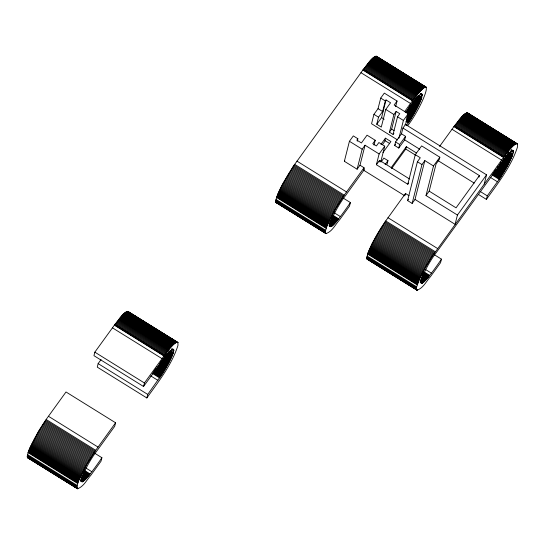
<?xml version="1.0" encoding="UTF-8"?>
<svg xmlns="http://www.w3.org/2000/svg" width="545" height="545" viewBox="0 0 545 545"><rect width="100%" height="100%" fill="white"/><g stroke="black" fill="none" stroke-linecap="round" stroke-linejoin="round"><path stroke-width="0.82" d="M101.901 457.711L101.009 461.24L90.886 475.22C86.791 479.743 83.542 486.957 77.404 488.722L27.679 457.82L27.277 456.962L28.047 452.636L29.975 447.649L38.777 430.945L46.134 419.48L66.006 391.971L115.595 422.791L114.702 426.299L97.112 450.599C82.554 469.272 68.881 506.114 101.901 457.711L94.714 453.242M77.404 488.722L76.913 488.013L76.94 486.215L78.46 481.133L86.771 464.476L95.722 450.299L115.595 422.791M101.057 359.584L98.148 363.604L97.255 367.132L146.843 397.952L147.736 394.423L163.064 372.732L168.541 363.365L172.377 355.32L173.746 350.762L173.678 349.543L173.106 349.1L170.278 350.864L165.728 356.001L143.539 386.494L93.951 355.674L94.837 352.159L115.124 324.146C118.612 320.957 123.245 310.725 128.47 311.931M343.227 198.101L350.408 202.563L349.515 206.092L339.392 220.071C335.298 224.601 332.055 231.809 325.917 233.573L276.192 202.672L275.763 201.561L276.015 199.436L278.182 193.203L282.296 184.653L293.496 166.021L363.631 69.004C366.628 66.381 372.569 54.595 377.045 56.987M325.917 233.573L325.42 232.865L325.447 231.073L326.973 225.991L335.284 209.328L344.236 195.158L364.033 167.737L359.993 165.23L365.055 145.222L379.109 153.963L376.384 164.726L407.796 184.251L408.702 182.997M434.27 254.685L441.457 259.147L440.564 262.683L430.441 276.662C426.347 281.186 423.097 288.4 416.959 290.165L367.235 259.257L366.812 258.146L368.195 252.369L372.051 243.744L377.794 233.294L384.538 222.605L405.494 193.502L409.05 195.716M404.99 124.321L406.427 125.221C417.497 112.222 435.544 70.271 405.821 112.338M416.959 290.165L416.4 288.966L416.653 286.84L419.766 278.461L425.311 267.704L432.403 256.027L503.703 157.192C504.759 155.945 518.656 136.1 517.491 147.007C511.176 166.47 498.123 182.977 486.399 199.395L478.496 194.483M486.399 199.395L487.291 195.866L500.051 178.12L507.749 165.448L512.457 155.38L513.322 151.946L512.906 150.604L511.823 150.788L509.834 152.3L504.472 158.479L436.668 252.042C422.109 270.715 408.437 307.557 441.457 259.147M143.539 386.494L144.425 382.978L164.147 355.749C165.203 354.502 179.101 334.657 177.936 345.564C171.62 365.034 158.568 381.534 146.843 397.952M359.993 165.23L357.111 169.209L344.365 161.286L349.427 141.284L353.317 135.909L357.867 138.737L357.254 141.182M357.111 169.209L362.173 149.207L365.055 145.222M395.643 106.636L397.06 101.036L384.314 93.113L380.717 98.086L378.032 108.68L373.938 114.334L371.554 123.742L397.625 139.976M404.894 195.859L363.44 170.095L364.033 167.737M378.032 108.68L382.631 111.541L385.315 100.948L386.037 99.953L390.581 102.787L385.758 109.436L381.289 127.087L376.745 124.253L378.53 117.195L383.353 110.546M374.02 145.093L375.239 140.276L367.044 135.18L361.41 142.96L356.859 140.133L357.867 138.737M376.745 124.253L381.568 117.604L386.037 99.953M379.143 161.981L379.558 160.346L409.54 178.985M382.971 152.525L390.908 141.571L385.451 138.171L384.852 140.521L389.634 143.499M380.785 161.831L384.743 146.183L378.884 142.538L376.418 145.937L372.78 143.676L375.239 140.276M389.437 132.162L393.906 114.511L396.133 111.439L399.778 113.694L397.543 116.773L393.074 134.424L389.437 132.162L391.664 129.083L396.133 111.439M387.086 164.168L387.979 160.639L383.884 158.091L381.05 162.001M401.467 133.804L405.569 136.352L404.676 139.881L398.763 148.042L394.669 145.501L395.561 141.966L401.467 133.804L402.925 128.055L405.521 124.471L408.232 113.748L394.178 105.015L397.06 101.036M398.879 138.301L403.402 120.418L408.232 113.748M398.763 148.042L399.655 144.514L405.569 136.352M391.576 168.609L405.746 149.051L406.345 146.694L416.312 152.893M405.092 195.076L405.494 193.502M407.796 184.251L415.283 154.657L421.632 145.897L439.842 157.212L439.243 159.569L436.075 163.95L429.188 191.138L426.02 195.519L457.432 215.043L455.082 224.322L415.018 199.429L424.848 160.598L433.493 165.973L426.02 195.519M415.018 199.429L412.136 203.408L407.585 200.58L417.409 161.749L420.29 157.771L415.283 154.657M412.136 203.408L421.959 164.576L424.848 160.598M479.014 177.132L479.402 175.585L402.925 128.055M484.205 184.115L486.549 174.836L405.521 124.471M364.203 169.788L345.625 195.457C331.06 214.131 317.388 250.972 350.408 202.563M407.817 125.52C423.812 104.831 441.348 59.078 404.588 111.745M344.365 161.286L344.774 160.72M380.982 144.336L385.451 138.171M363.44 170.095L364.387 168.786M382.536 144.486L385.506 140.378M393.074 134.424L393.967 133.191M379.109 153.963L384.743 146.183M376.384 164.726L379.558 160.346M394.669 145.501L395.581 144.227M385.097 164.617L387.979 160.639M391.194 167.608L406.345 146.694M439.583 146.435L454.68 125.588C457.677 122.966 463.618 111.187 468.087 113.571M407.585 200.58L408.546 199.252M433.493 165.973L439.842 157.212M479.402 175.585L456.049 207.836L429.188 191.138M457.432 215.043L486.549 174.836M277.051 202.794L276.192 202.672M368.1 259.379L367.235 259.257M28.538 457.936L27.679 457.82M391.664 129.083L394.096 130.589M376.391 56.224L426.388 87.295M467.44 112.808L517.437 143.88M376.22 56.203L426.49 87.438M467.269 112.788L517.539 144.023M376.03 56.21L426.572 87.609M467.079 112.795L517.614 144.193M375.825 56.244L425.911 87.364M466.867 112.829L516.462 143.648M375.6 56.305L425.958 87.588M466.643 112.89L516.231 143.71M375.355 56.401L424.943 87.22M466.404 112.985L515.992 143.805M375.096 56.523L424.684 87.343M466.145 113.108L515.733 143.928M374.817 56.68L424.412 87.5M465.866 113.265L515.454 144.084M374.524 56.857L424.119 87.677M465.573 113.449L515.161 144.268M374.217 57.068L423.806 87.888M465.267 113.653L514.855 144.48M373.89 57.307L423.485 88.127M464.94 113.898L514.528 144.718M373.557 57.579L423.145 88.399M464.599 114.164L514.187 144.984M373.196 57.872L422.791 88.692M464.245 114.457L513.833 145.277M372.828 58.199L422.416 89.019M463.877 114.784L513.465 145.604M372.446 58.547L422.034 89.366M463.495 115.138L513.083 145.958M372.051 58.928L421.639 89.748M463.093 115.513L512.682 146.333M371.635 59.33L421.224 90.15M462.685 115.921L512.273 146.741M371.213 59.766L420.801 90.586M462.262 116.351L511.85 147.17M370.777 60.223L420.365 91.042M461.826 116.807L511.414 147.627M370.328 60.706L419.916 91.526M461.377 117.291L510.965 148.111M369.864 61.21L419.459 92.03M460.913 117.795L510.502 148.615M420.692 93.379L422.13 94.271M511.735 149.964L513.172 150.856M420.747 93.502L422.184 94.401M511.796 150.093L513.233 150.985M369.394 61.742L418.982 92.561M420.794 93.651L422.232 94.551M460.443 118.326L510.031 149.146M511.844 150.243L513.281 151.135M420.829 93.829L422.266 94.721M511.156 149.964L513.315 151.306M420.849 94.019L422.286 94.912M511.176 150.161L513.329 151.496M420.849 94.23L422.286 95.123M511.176 150.372L513.336 151.714M420.12 94.019L422.28 95.361M511.169 150.604L513.322 151.946M368.917 62.3L418.506 93.12M459.96 118.885L509.548 149.705M420.1 94.278L422.252 95.613M511.142 150.863L513.301 152.205M368.42 62.879L418.015 93.699M459.469 119.464L509.057 150.284M367.923 63.479L417.511 94.299M458.965 120.064L508.56 150.883M419.044 95.409L421.919 97.194M510.093 151.994L512.968 153.779M367.412 64.099L417 94.919M458.454 120.683L508.049 151.503M418.097 95.729L421.694 97.957M509.146 152.314L512.736 154.548M417.961 96.138L421.558 98.366M509.01 152.723L512.6 154.957M366.894 64.746L416.482 95.566M457.936 121.331L507.524 152.15M417.817 96.56L421.408 98.795M508.144 152.702L512.457 155.38M416.932 96.56L421.244 99.238M507.981 153.145L512.293 155.822M366.363 65.407L415.951 96.227M457.412 121.991L507 152.811M417.477 97.466L421.074 99.701M507.804 153.608L512.116 156.286M416.571 97.494L420.883 100.178M507.62 154.085L511.932 156.762M365.831 66.095L415.419 96.915M456.873 122.68L506.469 153.499M416.373 97.991L420.685 100.668M507.422 154.576L511.728 157.253M365.286 66.797L414.881 97.616M456.335 123.381L505.923 154.201M416.162 98.495L420.474 101.172M507.204 155.08L511.517 157.764M415.215 98.57L420.25 101.697M506.264 155.155L511.292 158.282M364.741 67.519L414.329 98.338M455.79 124.103L505.379 154.923M414.977 99.108L420.011 102.235M506.026 155.693L511.06 158.82M364.189 68.254L413.778 99.074M414.731 99.653L419.759 102.78M455.239 124.839L504.827 155.659M505.78 156.238L510.808 159.365M414.473 100.219L419.5 103.346M505.522 156.803L510.549 159.93M363.631 69.004L413.219 99.837M454.68 125.588L504.268 156.422M414.2 100.791L419.234 103.918M505.249 157.376L510.277 160.502M363.352 69.392L412.94 100.219M454.401 125.977L503.989 156.803M363.072 69.78L412.66 100.6M413.199 100.927L418.948 104.504M454.114 126.365L503.703 157.192M504.963 157.961L509.997 161.088M362.881 70.039L412.476 100.859M453.931 126.624L503.519 157.444M412.906 101.527L418.655 105.096M503.955 158.111L509.704 161.681M412.606 102.133L418.356 105.703M503.655 158.718L509.405 162.287M412.293 102.746L418.042 106.316M503.342 159.331L509.091 162.907M411.972 103.373L417.722 106.943M503.021 159.958L508.771 163.527M411.639 104.006L417.388 107.576M502.688 160.591L508.437 164.161M360.96 72.689L410.555 103.509M452.009 129.274L501.598 160.094M410.583 104.197L417.048 108.217M502.347 161.231L508.097 164.801M410.95 105.294L416.7 108.864M502 161.879L507.749 165.448M409.874 105.498L416.346 109.518M500.923 162.083L507.395 166.102M409.513 106.159L415.978 110.179M500.562 162.744L507.027 166.763M409.86 107.27L415.61 110.839M500.903 163.854L506.652 167.431M408.764 107.488L415.229 111.514M499.806 164.079L506.278 168.098M408.375 108.162L414.847 112.181M499.424 164.747L505.889 168.766M407.987 108.837L414.452 112.856M499.029 165.421L505.501 169.441M407.585 109.511L414.057 113.53M498.634 166.096L505.106 170.122M407.183 110.192L413.655 114.212M497.51 166.327L504.697 170.796M406.774 110.867L413.246 114.886M497.108 167.008L504.295 171.477M406.366 111.548L412.831 115.567M497.415 168.133L503.88 172.152M405.95 112.222L412.415 116.242M496.999 168.807L503.464 172.826M407.687 114.239L412 116.916M496.577 169.481L503.049 173.501M380.717 98.086L385.315 100.948M407.265 114.913L411.577 117.591M495.439 169.713L502.626 174.175M407.558 116.024L411.148 118.258M495.01 170.381L502.197 174.843M407.129 116.691L410.726 118.926M494.581 171.048L501.768 175.51M406.699 117.352L410.296 119.587M494.874 172.152L501.339 176.171M406.992 118.456L409.867 120.241M493.722 172.363L500.909 176.832M406.556 119.103L409.431 120.895M493.293 173.01L500.48 177.479M406.127 119.75L409.002 121.535M492.864 173.657L500.051 178.12M406.413 120.833L408.573 122.169M492.428 174.291L499.615 178.76M405.984 121.46L408.137 122.802M491.999 174.918L499.186 179.387M385.758 109.436L393.906 114.511M397.543 116.773L403.402 120.418M490.289 177.336L497.476 181.805M381.568 117.604L384.171 119.226M373.938 114.334L378.53 117.195M404.676 139.881L419.786 149.275M437.737 160.434L474.198 183.093M480.104 191.397L487.291 195.866M395.561 141.966L399.655 144.514M405.746 149.051L415.719 155.243M417.409 161.749L421.959 164.576M349.427 141.284L362.173 149.207M296.923 161.109L346.518 191.929M387.972 217.693L437.56 248.513M294.647 164.338L344.236 195.158M385.69 220.923L435.285 251.742M294.068 165.176L343.657 195.996M385.117 221.761L434.706 252.58M293.496 166.021L343.084 196.84M384.538 222.605L434.133 253.432M292.917 166.879L342.505 197.699M383.966 223.464L433.554 254.29M292.345 167.751L341.933 198.571M383.387 224.336L432.975 255.155M291.766 168.623L341.354 199.443M382.815 225.208L432.403 256.027M291.194 169.509L340.782 200.328M382.243 226.093L431.831 256.913M290.621 170.394L340.216 201.214M381.67 226.979L431.258 257.799M290.056 171.287L339.644 202.106M381.105 227.878L430.693 258.698M289.49 172.186L339.085 203.006M380.539 228.771L430.128 259.59M288.932 173.085L338.52 203.912M379.981 229.677L429.569 260.496M288.38 173.991L337.968 204.811M379.422 230.576L429.017 261.396M287.828 174.897L337.416 205.717M378.877 231.482L428.465 262.302M287.283 175.803L336.871 206.623M378.332 232.388L427.92 263.208M286.745 176.703L336.333 207.522M377.794 233.294L427.382 264.114M286.214 177.609L335.809 208.428M377.263 234.193L426.851 265.013M285.696 178.508L335.284 209.328M376.738 235.093L426.333 265.912M285.178 179.407L334.766 210.227M376.227 235.992L425.815 266.812M284.674 180.3L334.262 211.119M375.723 236.884L425.311 267.704M284.177 181.185L333.765 212.005M375.226 237.77L424.814 268.59M334.535 212.972L340.284 216.542M425.584 269.557L431.333 273.127M283.693 182.064L333.281 212.884M374.735 238.649L424.33 269.468M283.216 182.936L332.804 213.756M374.258 239.521L423.853 270.34M282.746 183.801L332.341 214.621M373.795 240.386L423.383 271.206M333.595 215.657L338.622 218.783M424.637 272.241L429.671 275.368M282.296 184.653L331.885 215.473M332.47 215.731L338.22 219.308M373.345 241.244L422.934 272.064M423.513 272.323L429.262 275.893M332.784 216.692L337.818 219.819M423.833 273.277L428.867 276.404M281.854 185.498L331.442 216.317M372.903 242.089L422.491 272.909M332.396 217.189L337.423 220.316M423.438 273.774L428.472 276.901M332 217.673L337.035 220.8M423.049 274.258L428.084 277.385M281.424 186.335L331.013 217.155M372.473 242.92L422.062 273.74M331.619 218.143L336.653 221.27M422.668 274.728L427.696 277.855M281.009 187.153L330.597 217.98M372.051 243.744L421.646 274.564M331.966 219.035L336.279 221.72M422.293 275.177L427.321 278.304M331.598 219.472L335.911 222.149M421.925 275.606L426.953 278.733M280.6 187.964L330.195 218.783M371.649 244.548L421.237 275.375M331.237 219.887L335.55 222.564M422.28 276.472L426.592 279.149M280.212 188.761L329.8 219.581M330.883 220.282L335.195 222.966M371.261 245.345L420.849 276.165M421.925 276.874L426.238 279.551M330.536 220.664L334.848 223.348M421.585 277.248L425.897 279.932M279.837 189.544L329.425 220.364M370.886 246.129L420.474 276.949M330.202 221.025L334.514 223.709M421.244 277.609L425.556 280.293M330.59 221.815L334.187 224.049M421.639 278.4L425.229 280.634M279.476 190.307L329.064 221.127M370.525 246.892L420.113 277.712M330.277 222.135L333.867 224.37M421.319 278.727L424.916 280.961M329.963 222.442L333.56 224.676M421.012 279.026L424.609 281.261M279.129 191.057L328.717 221.876M370.178 247.641L419.766 278.461M329.671 222.728L333.261 224.956M420.713 279.312L424.31 281.547M330.1 223.436L332.975 225.221M421.149 280.021L424.024 281.806M278.795 191.792L328.39 222.612M369.844 248.377L419.432 279.197M329.82 223.675L332.695 225.466M420.869 280.266L423.744 282.051M329.555 223.9L332.43 225.684M420.604 280.484L423.479 282.276M278.481 192.501L328.07 223.327M329.303 224.104L332.178 225.889M369.53 249.092L419.119 279.912M420.352 280.689L423.227 282.474M329.779 224.724L331.932 226.066M420.822 281.315L422.981 282.651M329.548 224.887L331.701 226.223M420.597 281.472L422.75 282.814M278.182 193.203L327.77 224.022M329.33 225.024L331.483 226.359M369.231 249.787L418.819 280.607M420.372 281.608L422.532 282.95M329.119 225.133L331.278 226.475M420.168 281.724L422.32 283.059M329.643 225.678L331.081 226.57M420.692 282.262L422.13 283.155M329.466 225.746L330.904 226.638M420.508 282.33L421.946 283.223M277.896 193.877L327.491 224.697M329.296 225.793L330.733 226.686M368.945 250.462L418.533 281.281M420.345 282.378L421.782 283.271M329.139 225.821L330.577 226.713M420.188 282.405L421.626 283.298M277.63 194.531L327.225 225.351M368.679 251.122L418.267 281.942M277.385 195.171L326.973 225.991M368.427 251.756L418.015 282.576M277.146 195.784L326.741 226.604M368.195 252.369L417.783 283.189M276.935 196.377L326.523 227.197M367.977 252.962L417.572 283.781M276.737 196.949L326.326 227.769M367.78 253.534L417.375 284.354M276.553 197.494L326.142 228.314M367.603 254.079L417.191 284.899M276.015 199.436L325.603 230.256M367.064 256.021L416.653 286.84M275.859 200.253L325.447 231.073M366.901 256.838L416.496 287.658M275.804 200.621L325.392 231.441M366.853 257.206L416.441 288.026M275.77 200.962L325.365 231.782M366.819 257.547L416.407 288.366M275.756 201.275L325.351 232.095M366.805 257.86L416.394 288.68M275.763 201.561L325.351 232.381M366.812 258.146L416.4 288.966M275.79 201.82L325.379 232.64M366.833 258.405L416.428 289.225M275.831 202.045L325.42 232.865M366.88 258.63L417.688 290.199M275.893 202.25L326.435 233.648M366.942 258.834L417.477 290.233M275.974 202.42L326.244 233.655M367.023 259.004L417.286 290.24M127.884 311.372L177.881 342.437M127.714 311.345L177.977 342.58M127.523 311.352L178.058 342.75M127.312 311.386L177.404 342.505M140.794 319.956L142.947 321.298M145.106 322.633L147.259 323.975M148.696 324.868L150.134 325.76M160.918 332.464L163.071 333.799M127.087 311.454L176.675 342.274M126.849 311.542L176.437 342.369M126.583 311.672L176.178 342.492M126.311 311.822L175.899 342.642M126.018 312.006L175.606 342.825M125.711 312.217L175.299 343.037M125.384 312.455L174.972 343.275M125.043 312.721L174.632 343.541M124.689 313.021L174.277 343.841M124.321 313.341L173.91 344.161M123.933 313.695L173.528 344.515M123.538 314.07L173.126 344.89M123.129 314.479L172.717 345.298M122.707 314.908L172.295 345.728M122.264 315.364L171.859 346.184M121.821 315.848L171.409 346.668M121.358 316.359L170.946 347.179M120.888 316.89L170.476 347.71M172.315 348.97L173.753 349.863M172.336 349.161L173.773 350.054M171.62 348.929L173.78 350.272M120.404 317.442L169.992 348.262M171.614 349.168L173.766 350.503M171.586 349.42L173.746 350.762M119.914 318.021L169.502 348.841M119.41 318.621L169.005 349.44M170.537 350.551L173.412 352.343M118.899 319.247L168.494 350.067M169.59 350.871L173.181 353.106M169.454 351.28L173.044 353.514M118.381 319.888L167.969 350.707M169.304 351.709L172.901 353.943M168.425 351.702L172.738 354.386M117.856 320.555L167.444 351.375M168.248 352.165L172.561 354.843M168.064 352.642L172.377 355.32M117.318 321.237L166.913 352.056M167.86 353.133L172.172 355.81M116.78 321.938L166.368 352.758M167.649 353.637L171.961 356.321M166.709 353.712L171.736 356.839M116.235 322.66L165.823 353.48M166.47 354.25L171.505 357.377M115.683 323.403L165.271 354.223M166.225 354.802L171.253 357.929M165.959 355.36L170.994 358.487M115.124 324.146L164.713 354.986M165.694 355.933L170.721 359.06M114.838 324.541L164.427 355.367M164.692 356.069L170.442 359.645M114.559 324.929L164.147 355.749M114.375 325.181L163.963 356.001M164.399 356.668L170.149 360.238M164.1 357.275L169.849 360.844M163.786 357.888L169.536 361.464M163.466 358.515L169.209 362.091M162.41 358.699L168.882 362.725M112.454 327.838L162.042 358.658M162.792 359.789L168.541 363.365M162.444 360.436L168.194 364.012M161.368 360.64L167.833 364.666M161 361.301L167.472 365.32M160.632 361.969L167.097 365.988M160.25 362.636L166.722 366.656M159.869 363.304L166.334 367.33M159.474 363.978L165.946 367.998M159.079 364.659L165.544 368.679M158.677 365.334L165.142 369.353M158.268 366.015L164.74 370.035M157.859 366.69L164.324 370.709M156.722 366.921L163.909 371.39M157.021 368.045L163.486 372.065M155.877 368.27L163.064 372.732M155.454 368.938L162.642 373.407M155.025 369.605L162.212 374.068M154.596 370.266L161.783 374.728M154.167 370.92L161.354 375.389M153.738 371.567L160.925 376.036M153.302 372.215L160.489 376.684M152.873 372.848L160.06 377.317M152.443 373.475L159.631 377.944M150.733 375.893L157.921 380.362M94.837 352.159L144.425 382.978M98.148 363.604L147.736 394.423M48.416 416.251L98.005 447.07M46.134 419.48L95.722 450.299M45.562 420.318L95.15 451.137M44.983 421.169L94.571 451.989M44.411 422.028L93.999 452.847M43.832 422.893L93.42 453.713M43.259 423.772L92.848 454.591M42.687 424.65L92.275 455.47M42.115 425.543L91.703 456.363M41.549 426.435L91.138 457.255M40.984 427.334L90.572 458.154M40.425 428.234L90.014 459.054M39.867 429.133L89.455 459.96M39.322 430.039L88.91 460.859M38.777 430.945L88.365 461.765M38.239 431.851L87.827 462.671M37.707 432.75L87.295 463.57M37.183 433.65L86.771 464.476M36.672 434.549L86.26 465.369M36.168 435.441L85.756 466.261M35.67 436.327L85.258 467.147M86.028 468.114L91.778 471.691M35.18 437.206L84.768 468.026M34.703 438.078L84.298 468.898M34.24 438.943L83.828 469.763M85.081 470.798L90.116 473.925M33.783 439.801L83.378 470.621M83.957 470.88L89.707 474.45M84.277 471.841L89.312 474.968M33.347 440.646L82.935 471.466M83.882 472.338L88.917 475.465M83.494 472.822L88.528 475.942M32.911 441.477L82.506 472.297M83.112 473.285L88.14 476.412M32.496 442.302L82.091 473.121M83.453 474.184L87.765 476.861M83.085 474.613L87.398 477.297M32.094 443.112L81.682 473.932M82.724 475.029L87.037 477.713M31.705 443.903L81.294 474.729M82.37 475.431L86.682 478.108M82.029 475.812L86.342 478.49M31.331 444.686L80.919 475.506M81.689 476.173L86.001 478.851M82.084 476.957L85.674 479.191M30.97 445.449L80.558 476.276M81.764 477.284L85.361 479.518M81.457 477.584L85.054 479.818M30.622 446.198L80.21 477.025M81.157 477.87L84.754 480.104M81.593 478.578L84.468 480.37M30.288 446.934L79.877 477.754M81.314 478.823L84.189 480.608M81.048 479.041L83.923 480.833M29.975 447.649L79.563 478.469M80.796 479.246L83.671 481.031M81.266 479.873L83.426 481.215M81.035 480.029L83.194 481.371M29.675 448.344L79.263 479.164M80.817 480.165L82.976 481.507M80.612 480.281L82.765 481.623M81.137 480.819L82.574 481.712M80.953 480.888L82.39 481.78M29.389 449.019L78.977 479.838M80.783 480.935L82.22 481.834M80.633 480.963L82.07 481.855M29.123 449.68L78.712 480.499M28.871 450.313L78.46 481.133M28.64 450.926L78.228 481.746M28.422 451.519L78.017 482.339M28.224 452.091L77.812 482.911M28.047 452.636L77.635 483.456M27.509 454.578L77.097 485.397M27.345 455.395L76.94 486.215M27.298 455.763L76.886 486.583M27.264 456.104L76.852 486.923M27.25 456.417L76.838 487.237M27.257 456.703L76.845 487.523M27.277 456.962L76.872 487.782M31.412 459.728L33.572 461.063M35.725 462.405L37.162 463.298M38.6 464.19L41.475 465.975M42.912 466.874L45.787 468.659M47.224 469.552L49.384 470.894M51.537 472.229L53.696 473.571M55.849 474.913L57.286 475.805M58.724 476.698L61.599 478.483M63.036 479.375L65.196 480.717M67.348 482.059L69.508 483.401M71.661 484.737L73.098 485.629M74.536 486.522L77.41 488.313M27.325 457.194L76.913 488.013M27.386 457.391L77.921 488.79M27.461 457.562L77.731 488.797"/></g></svg>
